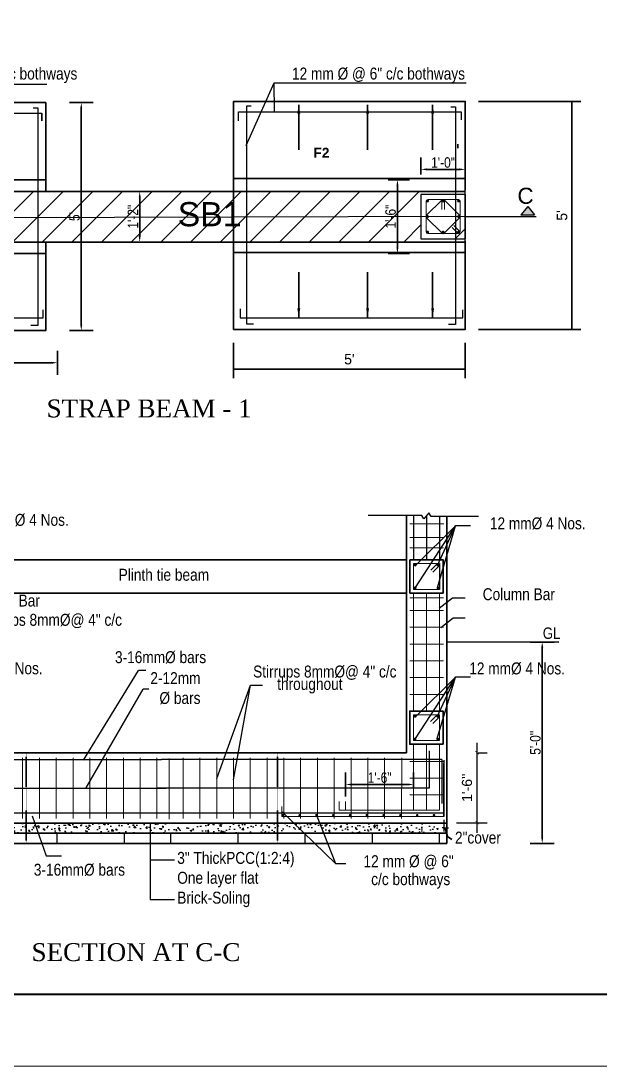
# Model space of a CAD drawing. Header units: inches. Extents: x 334224 to 340955, y 74691 to 79424.
# Drawn here: x 338169 to 338557, y 77179 to 77881 of the extents above; entities that cross this region are included whole.
import ezdxf

# ---------------------------------------------------------------- set-up
doc = ezdxf.new("R2010")
doc.units = ezdxf.units.IN
doc.header["$MEASUREMENT"] = 0
doc.linetypes.add('DASHED2', pattern=[0.375, 0.25, -0.125])
doc.layers.get('Defpoints').update_dxf_attribs({"lineweight": 0})
for name, color, linetype, lineweight in [('1text', 254, 'Continuous', 15), ('base line', 201, 'Continuous', 40), ('col', 6, 'Continuous', 13), ('REN', 240, 'Continuous', 30), ('stirrup', 42, 'Continuous', 20), ('Wall', 20, 'Continuous', 35)]:
    doc.layers.add(name, color=color, linetype=linetype, lineweight=lineweight)
for name, color, linetype in [('dim', 1, 'Continuous'), ('DIM Detail', 5, 'Continuous'), ('dimension', 241, 'Continuous'), ('hatch', 45, 'Continuous'), ('plan wall', 7, 'Continuous'), ('structure', 210, 'Continuous'), ('text', 113, 'Continuous')]:
    doc.layers.add(name, color=color, linetype=linetype)
doc.styles.add('dim', font='ARIALN.TTF')
doc.styles.add('Mani', font='arialbd.ttf')
doc.styles.add('ROOM', font='dutch.ttf')
doc.styles.get("Standard").update_dxf_attribs({"font": 'arial.ttf', "height": 9})
doc.styles.add('style1', font='GOTHIC.TTF', dxfattribs={"height": 7})
doc.styles.add('style2', font='arial.ttf')
doc.dimstyles.new('50', dxfattribs={"dimtxt": 4, "dimasz": 1, "dimexe": 3, "dimexo": 3, "dimgap": 1.5, "dimtad": 1, "dimdec": 0, "dimzin": 3, "dimdsep": 46, "dimlunit": 4, "dimtxsty": 'style2', "dimblk": 'ARCHTICK', "dimcen": 1, "dimdle": 3, "dimclrd": 256, "dimclre": 256, "dimclrt": 7, "dimadec": 0, "dimazin": 0, "dimtfac": 1, "dimtdec": 0, "dimtix": 1, "dimtofl": 0, "dimtmove": 1, "dimatfit": 0, "dimfxl": 0, "dimtolj": 1, "dimtzin": 0, "dimlwd": -1, "dimarcsym": 0})
doc.dimstyles.new('Copy of Standard', dxfattribs={"dimtxt": 12, "dimasz": 6, "dimexe": 0, "dimexo": 0, "dimgap": 0, "dimtad": 1, "dimdec": 0, "dimzin": 3, "dimdsep": 46, "dimlunit": 3, "dimtxsty": 'Standard', "dimblk": 'ARCHTICK', "dimcen": 0, "dimdle": 4, "dimclre": 4, "dimadec": 0, "dimazin": 0, "dimtfac": 1, "dimtdec": 0, "dimtix": 1, "dimtofl": 0, "dimtmove": 0, "dimatfit": 3, "dimfxl": 0, "dimtolj": 1, "dimtzin": 0, "dimlwe": 0, "dimarcsym": 0})
doc.dimstyles.new('DET', dxfattribs={"dimtxt": 7, "dimasz": 4, "dimexe": 8, "dimexo": 0, "dimgap": 1, "dimtad": 1, "dimdec": 0, "dimlfac": -1, "dimrnd": 1, "dimzin": 0, "dimdsep": 46, "dimlunit": 4, "dimtxsty": 'dim', "dimcen": 0, "dimclrd": 256, "dimclre": 256, "dimclrt": 256, "dimadec": 0, "dimazin": 0, "dimtfac": 0.035714, "dimtdec": 0, "dimtix": 1, "dimtmove": 1, "dimatfit": 3, "dimfxl": 0, "dimtolj": 1, "dimtzin": 0, "dimarcsym": 0})
doc.dimstyles.new('DIM-96', dxfattribs={"dimscale": 96, "dimtxt": 0.0625, "dimasz": 0.0625, "dimexe": 0.0625, "dimexo": 0.09375, "dimgap": 0.03125, "dimtad": 1, "dimzin": 0, "dimdsep": 46, "dimlunit": 4, "dimtxsty": 'style1', "dimblk": 'ARCHTICK', "dimcen": 0.125, "dimclrd": 1, "dimclre": 1, "dimclrt": 3, "dimadec": 0, "dimazin": 0, "dimtfac": 1, "dimtix": 1, "dimtofl": 0, "dimtmove": 0, "dimatfit": 3, "dimfxl": 0, "dimtolj": 1, "dimtzin": 0, "dimlwd": -1, "dimarcsym": 0})

# ---------------------------------------------------------------- blocks, each defined once
blk = doc.blocks.new('A$C5D931F08')
for p, q in [((0, 0), (0, 26.4)), ((0, 26.4), (26.4, 26.4)), ((26.4, 0), (26.4, 26.4)), ((26.4, 0), (0, 0))]:
    blk.add_line(p, q)
at = {"ltscale": 10, "const_width": 0.88}
for points in [[(3.95, 22.91, 1), (3.95, 22.03, 1)], [(13.22, 22.91, 1), (13.22, 22.03, 1)], [(22.46, 22.91, -1), (22.46, 22.03, -1)], [(3.49, 13.2, 1), (4.37, 13.2, 1)], [(22.91, 13.2, -1), (22.03, 13.2, -1)], [(3.95, 3.49, -1), (3.95, 4.37, -1)], [(13.22, 3.49, -1), (13.22, 4.37, -1)], [(22.46, 3.49, 1), (22.46, 4.37, 1)]]:
    blk.add_lwpolyline(points, format="xyb", close=True, dxfattribs=at)
at = {"layer": 'stirrup', "color": 5}
for p, q in [((12.63, 23.19), (3.05, 13.77)), ((3.05, 4.05), (3.05, 22.35)), ((4.05, 23.35), (22.35, 23.35)), ((23.19, 13.77), (13.78, 23.19)), ((22.21, 23.35), (18.55, 19.69)), ((23.36, 22.21), (19.7, 18.54)), ((23.35, 4.05), (23.35, 22.35)), ((3.05, 12.63), (12.63, 3.21)), ((13.78, 3.21), (23.19, 12.63)), ((12.39, 3.45), (12.39, 8.96)), ((14.01, 3.45), (14.01, 8.96)), ((22.35, 3.05), (4.05, 3.05)), ((9.33, 3.21), (9.33, 3.21))]:
    blk.add_line(p, q, dxfattribs=at)
for centre, radius, start, end in [((4.05, 22.35), 1, 90, 180), ((13.2, 22.61), 0.812, 45, 135), ((22.35, 22.35), 1, 0, 90), ((22.36, 22.35), 1, 0, 90), ((4.1, 13.2), 1.2, 151.41237, 208.58763), ((22.25, 13.2), 1.1, 328.67941, 31.32059), ((4.05, 4.05), 1, 180, 270), ((13.2, 3.79), 0.812, 225, 315), ((22.35, 4.05), 1, 270, 0), ((22.36, 4.05), 1, 270, 360)]:
    blk.add_arc(centre, radius, start, end, dxfattribs=at)
blk = doc.blocks.new('*D250')
at = {"layer": 'Defpoints', "color": 0, "transparency": 16777216}
for p in [(-58113.93, -42131.84), (-58113.93, -42284.84), (-58093.54, -42284.84)]:
    blk.add_point(p, dxfattribs=at)
at = {"layer": 'dimension', "lineweight": -2, "transparency": 16777216}
for p, q in [((-58101.54, -42131.84), (-58085.54, -42131.84)), ((-58093.54, -42135.84), (-58093.54, -42280.84)), ((-58101.54, -42284.84), (-58085.54, -42284.84))]:
    blk.add_line(p, q, dxfattribs=at)
at = {"layer": 'dimension', "transparency": 16777216}
for points in [[(-58094.21, -42135.84), (-58092.87, -42135.84), (-58093.54, -42131.84)], [(-58094.21, -42280.84), (-58092.87, -42280.84), (-58093.54, -42284.84)]]:
    blk.add_solid(points, dxfattribs=at)
at = {"layer": 'dimension', "transparency": 16777216, "insert": (-58098.1, -42208.34), "char_height": 7, "attachment_point": 5, "rotation": 90, "style": 'dim'}
blk.add_mtext("\\A1;5'", dxfattribs=at)
blk = doc.blocks.new('*D251')
at = {"layer": 'Defpoints', "color": 0, "transparency": 16777216}
for p in [(-58272.58, -42284.84), (-58109.46, -42284.84), (-58272.58, -42306.41)]:
    blk.add_point(p, dxfattribs=at)
at = {"layer": 'dimension', "lineweight": -2, "transparency": 16777216}
for p, q in [((-58272.58, -42298.41), (-58272.58, -42314.41)), ((-58109.46, -42298.41), (-58109.46, -42314.41)), ((-58113.46, -42306.41), (-58268.58, -42306.41))]:
    blk.add_line(p, q, dxfattribs=at)
at = {"layer": 'dimension', "transparency": 16777216}
for points in [[(-58268.58, -42305.74), (-58268.58, -42307.07), (-58272.58, -42306.41)], [(-58113.46, -42305.74), (-58113.46, -42307.07), (-58109.46, -42306.41)]]:
    blk.add_solid(points, dxfattribs=at)
at = {"layer": 'dimension', "transparency": 16777216, "insert": (-58191.02, -42301.85), "char_height": 7, "attachment_point": 5, "style": 'dim'}
blk.add_mtext("\\A1;5'", dxfattribs=at)
blk = doc.blocks.new('*D256')
at = {"layer": 'Defpoints', "color": 0, "transparency": 16777216}
for p in [(-58054.39, -42191.48), (-58054.39, -42225.4), (-58054.39, -42225.4)]:
    blk.add_point(p, dxfattribs=at)
at = {"layer": 'dimension', "lineweight": -2, "transparency": 16777216}
for p, q in [((-58054.39, -42191.48), (-58062.39, -42191.48)), ((-58054.39, -42195.48), (-58054.39, -42221.4)), ((-58054.39, -42225.4), (-58062.39, -42225.4))]:
    blk.add_line(p, q, dxfattribs=at)
at = {"layer": 'dimension', "transparency": 16777216}
for points in [[(-58055.06, -42195.48), (-58053.72, -42195.48), (-58054.39, -42191.48)], [(-58055.06, -42221.4), (-58053.72, -42221.4), (-58054.39, -42225.4)]]:
    blk.add_solid(points, dxfattribs=at)
at = {"layer": 'dimension', "transparency": 16777216, "insert": (-58058.9, -42208.44), "char_height": 7, "attachment_point": 5, "rotation": 90, "style": 'dim'}
blk.add_mtext('\\A1;1\'-2"', dxfattribs=at)
blk = doc.blocks.new('*D254')
at = {"layer": 'Defpoints', "color": 0, "transparency": 16777216}
for p in [(-57865.9, -42180.06), (-57836.2, -42176.69), (-57836.2, -42180.06)]:
    blk.add_point(p, dxfattribs=at)
at = {"layer": 'dimension', "lineweight": -2, "transparency": 16777216}
for p, q in [((-57865.9, -42180.06), (-57865.9, -42168.69)), ((-57836.2, -42180.06), (-57836.2, -42168.69)), ((-57861.9, -42176.69), (-57840.2, -42176.69))]:
    blk.add_line(p, q, dxfattribs=at)
at = {"layer": 'dimension', "transparency": 16777216}
for points in [[(-57861.9, -42176.02), (-57861.9, -42177.36), (-57865.9, -42176.69)], [(-57840.2, -42176.02), (-57840.2, -42177.36), (-57836.2, -42176.69)]]:
    blk.add_solid(points, dxfattribs=at)
at = {"layer": 'dimension', "transparency": 16777216, "insert": (-57851.05, -42172.11), "char_height": 7, "attachment_point": 5, "style": 'dim'}
blk.add_mtext('\\A1;1\'-0"', dxfattribs=at)
blk = doc.blocks.new('*D255')
at = {"layer": 'Defpoints', "color": 0, "transparency": 16777216}
for p in [(-57887.83, -42183.59), (-57881.65, -42183.59), (-57887.83, -42233.09)]:
    blk.add_point(p, dxfattribs=at)
at = {"layer": 'dimension', "lineweight": -2, "transparency": 16777216}
for p, q in [((-57887.83, -42183.59), (-57873.65, -42183.59)), ((-57881.65, -42229.09), (-57881.65, -42187.59)), ((-57887.83, -42233.09), (-57873.65, -42233.09))]:
    blk.add_line(p, q, dxfattribs=at)
at = {"layer": 'dimension', "transparency": 16777216}
for points in [[(-57882.31, -42187.59), (-57880.98, -42187.59), (-57881.65, -42183.59)], [(-57882.31, -42229.09), (-57880.98, -42229.09), (-57881.65, -42233.09)]]:
    blk.add_solid(points, dxfattribs=at)
at = {"layer": 'dimension', "transparency": 16777216, "insert": (-57886.22, -42208.34), "char_height": 7, "attachment_point": 5, "rotation": 90, "style": 'dim'}
blk.add_mtext('\\A1;1\'-6"', dxfattribs=at)
blk = doc.blocks.new('_ArchTick')
at = {"layer": 'dim', "color": 0, "const_width": 0.15}
blk.add_lwpolyline([(-0.5, -0.5), (0.5, 0.5)], dxfattribs=at)
blk = doc.blocks.new('*D258')
at = {"color": 1, "lineweight": -2, "transparency": 16777216}
for p, q in [((-57991.45, -42293.09), (-57991.45, -42316.64)), ((-57836.2, -42293.09), (-57836.2, -42316.64))]:
    blk.add_line(p, q, dxfattribs=at)
at = {"color": 1, "transparency": 16777216}
blk.add_line((-57991.45, -42310.64), (-57836.2, -42310.64), dxfattribs=at)
at = {"layer": 'Defpoints', "color": 0, "transparency": 16777216}
for p in [(-57991.45, -42284.09), (-57836.2, -42284.09), (-57836.2, -42310.64)]:
    blk.add_point(p, dxfattribs=at)
at = {"color": 3, "transparency": 16777216, "insert": (-57913.83, -42304.05), "char_height": 7, "attachment_point": 5, "style": 'style1'}
blk.add_mtext("\\A1;5'", dxfattribs=at)
blk = doc.blocks.new('*D259')
at = {"color": 1, "lineweight": -2, "transparency": 16777216}
for p, q in [((-57827.2, -42131.09), (-57758.7, -42131.09)), ((-57827.2, -42284.09), (-57758.7, -42284.09))]:
    blk.add_line(p, q, dxfattribs=at)
at = {"color": 1, "transparency": 16777216}
blk.add_line((-57764.7, -42131.09), (-57764.7, -42284.09), dxfattribs=at)
at = {"layer": 'Defpoints', "color": 0, "transparency": 16777216}
for p in [(-57836.2, -42131.09), (-57836.2, -42284.09), (-57764.7, -42284.09)]:
    blk.add_point(p, dxfattribs=at)
at = {"color": 3, "transparency": 16777216, "insert": (-57771.29, -42207.59), "char_height": 7, "attachment_point": 5, "rotation": 90, "style": 'style1'}
blk.add_mtext("\\A1;5'", dxfattribs=at)
blk = doc.blocks.new('*D261')
at = {"layer": 'Defpoints', "color": 0, "transparency": 16777216}
for p in [(-57755.15, -43444.75), (-57730.68, -43444.75), (-57755.15, -43579.75)]:
    blk.add_point(p, dxfattribs=at)
at = {"layer": 'dimension', "lineweight": -2, "transparency": 16777216}
for p, q in [((-57738.68, -43444.75), (-57722.68, -43444.75)), ((-57730.68, -43575.75), (-57730.68, -43448.75)), ((-57738.68, -43579.75), (-57722.68, -43579.75))]:
    blk.add_line(p, q, dxfattribs=at)
at = {"layer": 'dimension', "transparency": 16777216}
for points in [[(-57731.35, -43448.75), (-57730.01, -43448.75), (-57730.68, -43444.75)], [(-57731.35, -43575.75), (-57730.01, -43575.75), (-57730.68, -43579.75)]]:
    blk.add_solid(points, dxfattribs=at)
at = {"layer": 'dimension', "transparency": 16777216, "insert": (-57735.25, -43512.25), "char_height": 7, "attachment_point": 5, "rotation": 90, "style": 'dim'}
blk.add_mtext("\\A1;5'-0''", dxfattribs=at)
blk = doc.blocks.new('*D262')
at = {"layer": 'Defpoints', "color": 0, "transparency": 16777216}
for p in [(-57862.43, -43540.28), (-57816.87, -43542.63), (-57862.43, -43549.97)]:
    blk.add_point(p, dxfattribs=at)
at = {"layer": 'DIM Detail', "lineweight": -2, "transparency": 16777216}
for p, q in [((-57862.43, -43548.28), (-57862.43, -43532.28)), ((-57816.87, -43542.63), (-57816.87, -43532.28)), ((-57820.87, -43540.28), (-57858.43, -43540.28))]:
    blk.add_line(p, q, dxfattribs=at)
at = {"layer": 'DIM Detail', "transparency": 16777216}
for points in [[(-57858.43, -43539.62), (-57858.43, -43540.95), (-57862.43, -43540.28)], [(-57820.87, -43539.62), (-57820.87, -43540.95), (-57816.87, -43540.28)]]:
    blk.add_solid(points, dxfattribs=at)
at = {"layer": 'DIM Detail', "transparency": 16777216, "insert": (-57839.65, -43535.71), "char_height": 7, "attachment_point": 5, "style": 'dim'}
blk.add_mtext('\\A1;1\'-6"', dxfattribs=at)
blk = doc.blocks.new('A$C64AA4F7B')
at = {"layer": 'hatch', "ltscale": 50}
blk.add_hatch(color=256, dxfattribs=at).paths.add_polyline_path([(550.097, 147.078), (554.698, 141.65), (545.496, 141.65)])
for p, q in [((224.338, 209.842), (224.338, 204.547)), ((503.159, 189.001), (503.159, 186.271)), ((227.049, 165.178), (71.799, 165.178)), ((508.179, 165.928), (352.929, 165.928)), ((184.9, 123.371, -0.001), (218.814, 157.285, -0.001)), ((204.787, 123.371, -0.001), (238.702, 157.285, -0.001)), ((224.675, 123.371, -0.001), (258.589, 157.285, -0.001)), ((244.562, 123.371, -0.001), (278.476, 157.285, -0.001)), ((264.449, 123.371, -0.001), (298.364, 157.285, -0.001)), ((284.337, 123.371, -0.001), (318.251, 157.285, -0.001)), ((304.224, 123.371, -0.001), (338.138, 157.285, -0.001)), ((324.112, 123.371, -0.001), (358.026, 157.285, -0.001)), ((343.999, 123.371, -0.001), (377.913, 157.285, -0.001)), ((363.886, 123.371, -0.001), (397.801, 157.285, -0.001)), ((383.774, 123.371, -0.001), (417.688, 157.285, -0.001)), ((403.661, 123.371, -0.001), (437.575, 157.285, -0.001)), ((423.548, 123.371, -0.001), (457.463, 157.285, -0.001)), ((443.436, 123.371, -0.001), (477.35, 157.285, -0.001)), ((467.049, 123.371, -0.001), (478.479, 134.802, -0.001)), ((501.514, 125.578, -0.001), (508.179, 132.243, -0.001)), ((71.799, 115.678), (227.049, 115.678)), ((352.929, 116.428), (508.179, 116.428))]:
    blk.add_line(p, q)
for points in [[(508.179, 124.121), (508.179, 64.678), (352.929, 64.678), (352.929, 217.678), (508.179, 217.678), (508.179, 158.035)], [(227.049, 123.371), (227.049, 63.928), (71.799, 63.928), (71.799, 216.928), (227.049, 216.928), (227.049, 157.285)]]:
    blk.add_lwpolyline(points)
at = {"layer": 'Defpoints'}
for p, q in [((508.179, 217.678), (352.929, 217.678)), ((227.049, 216.928), (71.799, 216.928)), ((224.338, 209.842), (75.156, 209.842))]:
    blk.add_line(p, q, dxfattribs=at)
at = {"layer": 'hatch', "ltscale": 5}
for p, q in [((508.179, 140.428), (48.037, 139.2)), ((508.179, 140.428), (555.735, 140.428)), ((550.097, 147.078), (545.496, 141.65)), ((550.097, 147.078), (554.698, 141.65))]:
    blk.add_line(p, q, dxfattribs=at)
at = {"layer": 'hatch', "ltscale": 50}
blk.add_line((545.496, 141.65), (554.698, 141.65), dxfattribs=at)
at = {"layer": 'plan wall', "ltscale": 3}
for points in [[(218.601, 213.39), (221.752, 213.39), (221.752, 67.296), (217.003, 67.296)], [(356.286, 204.546), (356.286, 210.592), (505.469, 210.592), (505.469, 205.297)], [(364.728, 214.478), (361.577, 214.478), (361.577, 68.384), (366.326, 68.384)], [(498.582, 214.14), (501.733, 214.14), (501.733, 68.046), (496.984, 68.046)], [(75.156, 203.796), (75.156, 209.842), (224.338, 209.842), (224.338, 204.547)], [(76.167, 78.558), (76.167, 72.512), (225.35, 72.512), (225.35, 77.808)], [(357.297, 78.558), (357.297, 72.512), (506.48, 72.512), (506.48, 77.808)]]:
    blk.add_lwpolyline(points, dxfattribs=at)
at = {"layer": 'structure'}
blk.add_line((508.179, 115.678), (508.179, 165.178), dxfattribs=at)
at = {"layer": 'Wall', "ltscale": 0.5}
for p, q in [((71.799, 157.285), (508.179, 157.285)), ((71.799, 123.371), (508.179, 123.371))]:
    blk.add_line(p, q, dxfattribs=at)
at = {"layer": 'structure', "xscale": -1.125, "yscale": 1.125, "zscale": 1.125, "rotation": 180}
blk.add_blockref('A$C5D931F08', (478.479, 155.278), dxfattribs=at)
at = {"layer": '1text', "ltscale": 50, "attachment_point": 3, "style": 'style2'}
for s, insert, char_height, width in [('C', (554.033, 159.767), 10.8, 74.40534), ('SB1', (358.229, 150.125, 0), 16.2, 59.52427)]:
    blk.add_mtext(s, dxfattribs=dict(at, insert=insert, char_height=char_height, width=width))
at = {"layer": 'text', "style": 'dim'}
for p in [(132.241, 232.352, 0), (392.056, 232.352, 0)]:
    blk.add_text('12 mm %%C @ 6" c/c bothways', height=8, dxfattribs=at).set_placement(p)
at = {"layer": 'text', "extrusion": (2.98299e-06, 4.56052e-06, 1), "insert": (223.044, 17.715, 0), "char_height": 12, "width": 433.92391, "attachment_point": 1, "text_direction": (1, 0, -3e-06), "style": 'ROOM'}
blk.add_mtext(' STRAP BEAM - 1', dxfattribs=at)
at = {"color": 1}
dim = blk.add_linear_dim(base=(579.68, 64.678), p1=(508.179, 217.678), p2=(508.179, 64.678), angle=90, text="5'", dimstyle='DIM-96', override={"dimtxt": 7, "dimasz": 0, "dimcen": 0, "dimfxl": 2, "dimfxlon": 1}, dxfattribs=at)
dim.commit()
dim.dimension.update_dxf_attribs({"geometry": '*D259', "text_midpoint": (573.092, 141.178), "insert": (58344.38, 42348.77)})
dim = blk.add_linear_dim(base=(508.179, 38.131), p1=(352.929, 64.678), p2=(508.179, 64.678), text="5'", dimstyle='DIM-96', override={"dimtxt": 7, "dimasz": 0, "dimcen": 0, "dimfxl": 2, "dimfxlon": 1}, dxfattribs=at)
dim.commit()
dim.dimension.update_dxf_attribs({"geometry": '*D258', "text_midpoint": (430.554, 44.719), "insert": (58344.38, 42348.77)})
at = {"layer": 'dimension'}
dim = blk.add_linear_dim(base=(250.838, 63.928), p1=(230.453, 216.928), p2=(230.453, 63.928), angle=270, text="5'", dimstyle='DET', dxfattribs=at)
dim.commit()
dim.dimension.update_dxf_attribs({"geometry": '*D250', "text_midpoint": (246.278, 140.428), "insert": (58344.38, 42348.77)})
for base, p1, p2, text, picture, middle in [((508.179, 172.081), (478.479, 168.706), (508.179, 168.706), '1\'-0"', '*D254', (493.329, 176.655)), ((71.799, 42.362), (234.924, 63.928), (71.799, 63.928), "5'", '*D251', (153.362, 46.922))]:
    dim = blk.add_linear_dim(base=base, p1=p1, p2=p2, text=text, dimstyle='DET', dxfattribs=at)
    dim.commit()
    dim.dimension.update_dxf_attribs({"geometry": picture, "text_midpoint": middle, "insert": (58344.38, 42348.77)})
for p1, p2, distance, text, picture, middle in [((456.545, 115.678), (456.545, 165.178), -6.189, '1\'-6"', '*D255', (458.16, 140.428)), ((289.989, 157.285), (289.989, 123.371), 0, '1\'-2"', '*D256', (285.475, 140.328))]:
    dim = blk.add_aligned_dim(p1=p1, p2=p2, distance=distance, text=text, dimstyle='DET', dxfattribs=at)
    dim.commit()
    dim.dimension.update_dxf_attribs({"geometry": picture, "text_midpoint": middle, "insert": (58344.38, 42348.77)})
at = {"layer": 'dimension', "ltscale": 10}
for points in [[(80.19, 187.288), (98.966, 229.314), (227.666, 229.314)], [(361.32, 188.039), (380.096, 230.064), (508.796, 230.065)], [(380.456, 210.902), (380.096, 230.064)]]:
    blk.add_leader(points, dimstyle='50', dxfattribs=at)
at = {"layer": 'plan wall', "ltscale": 3}
for points in [[(396.624, 215.46), (396.602, 185.143)], [(442.724, 215.46), (442.702, 185.143)], [(486.34, 215.46), (486.318, 185.143)], [(396.624, 72.867), (396.602, 103.185)], [(442.724, 72.867), (442.702, 103.185)], [(486.34, 72.867), (486.318, 103.185)]]:
    blk.add_leader(points, dimstyle='Copy of Standard', override={"dimgap": 0, "dimtad": 0, "dimfxl": 8}, dxfattribs=at)
blk = doc.blocks.new('A$C15E81FD5')
at = {"layer": 'hatch', "ltscale": 0.5}
h = blk.add_hatch(dxfattribs=at)
h.set_pattern_fill('AR-CONC', color=256, scale=1.40625, style=0)
h.set_pattern_definition([(130, (1503.025, -3955.409), (-10.086471, -0.882452), [1.054688, -11.601562]), (185, (1503.025, -3955.409), (1.95119, 10.577702), [0.84375, -9.28125]), (79.5486, (1502.185, -3955.483), (-8.135288, 9.695244), [0.896346, -9.85981]), (133.8158, (1503.025, -3952.597), (-15.008077, -2.32761), [1.58203, -17.402344]), (83.3644, (1501.775, -3952.79), (-13.143694, 13.698533), [1.34452, -14.789714]), (188.8158, (1503.025, -3952.597), (-13.143684, 13.698543), [1.265625, -13.921875]), (159, (1501.619, -3953.3), (-8.394005, -5.661828), [1.054688, -11.601562]), (214, (1501.619, -3953.3), (-3.421622, 10.197423), [0.84375, -9.28125]), (108.5486, (1500.919, -3953.772), (-11.81563, 4.535585), [0.896346, -9.85981]), (142.5, (1503.025, -3955.409), (-0.170998, 4.6813198), [0, -9.16875, 0, -9.421875, 0, -9.316406]), (172.5, (1503.025, -3955.409), (-3.6994154, 5.5464147), [0, -5.371875, 0, -8.9578125, 0, -3.550781]), (212.5, (1506.161, -3955.409), (-7.506878, -0.317178), [0, -3.515625, 0, -10.96875, 0, -14.5546875]), (222.5, (1507.5674, -3955.409), (-8.201056, 1.407726), [0, -4.570312, 0, -7.284375, 0, -10.335938])])
h.paths.add_polyline_path([(226.74, 91.42), (226.74, 98.17), (91.74, 98.17), (91.74, 91.42)])
h.paths.add_polyline_path([(279.39, 91.42), (279.39, 98.17), (226.74, 98.17), (226.74, 91.42)])
h = blk.add_hatch(dxfattribs=at)
h.set_pattern_fill('AR-CONC', color=256, scale=1.40625, style=0)
h.set_pattern_definition([(50, (-1750.792, -3955.409), (10.086471, -0.882452), [1.054688, -11.601562]), (355, (-1750.792, -3955.409), (-1.95119, 10.577702), [0.84375, -9.28125]), (100.4514, (-1749.952, -3955.483), (8.135288, 9.695244), [0.896346, -9.85981]), (46.1842, (-1750.792, -3952.597), (15.008077, -2.32761), [1.58203, -17.402344]), (96.6356, (-1749.542, -3952.79), (13.143694, 13.698533), [1.34452, -14.789714]), (351.1842, (-1750.792, -3952.597), (13.143684, 13.698543), [1.265625, -13.921875]), (21, (-1749.386, -3953.3), (8.394005, -5.661828), [1.054688, -11.601562]), (326, (-1749.386, -3953.3), (3.421622, 10.197423), [0.84375, -9.28125]), (71.4514, (-1748.6865, -3953.772), (11.81563, 4.535585), [0.896346, -9.85981]), (37.5, (-1750.7923, -3955.409), (0.170998, 4.6813198), [0, -9.16875, 0, -9.421875, 0, -9.316406]), (7.5, (-1750.7923, -3955.409), (3.6994154, 5.5464147), [0, -5.371875, 0, -8.9578125, 0, -3.550781]), (327.5, (-1753.9282, -3955.409), (7.506878, -0.317178), [0, -3.515625, 0, -10.96875, 0, -14.5546875]), (317.5, (-1755.3344, -3955.409), (8.2010555, 1.407726), [0, -4.570312, 0, -7.284375, 0, -10.335938])])
h.paths.add_polyline_path([(332.05, 91.42), (332.05, 98.17), (467.05, 98.17), (467.05, 91.42)])
h.paths.add_polyline_path([(279.39, 91.42), (279.39, 98.17), (332.05, 98.17), (332.05, 91.42)])
h = blk.add_hatch(dxfattribs=at)
h.set_pattern_fill('AR-BRSTD', color=256, scale=5.625, style=0)
h.set_pattern_definition([(180, (1503.025, -3955.409), (0, 15.001875), []), (90, (1503.025, -3955.41), (22.5, 15.00188), [15.00188, -15.00188])])
h.paths.add_polyline_path([(226.74, 91.42), (226.74, 84.67), (279.39, 84.67), (279.39, 91.42)])
h.paths.add_polyline_path([(226.74, 84.67), (226.74, 91.42), (91.74, 91.42), (91.74, 84.67)])
h = blk.add_hatch(dxfattribs=at)
h.set_pattern_fill('AR-BRSTD', color=256, scale=5.625, style=0)
h.set_pattern_definition([(7e-15, (-1750.792, -3955.409), (0, 15.001875), []), (90, (-1750.792, -3955.41), (-22.5, 15.00188), [15.00188, -15.00188])])
h.paths.add_polyline_path([(332.05, 91.42), (332.05, 84.67), (279.39, 84.67), (279.39, 91.42)])
h.paths.add_polyline_path([(332.05, 84.67), (332.05, 91.42), (467.05, 91.42), (467.05, 84.67)])
for p, q in [((443.43, 274.85, 7.15), (123.24, 274.85, 7.15)), ((443.43, 252.57, 7.15), (123.24, 252.57, 7.15)), ((469.46, 94.97, 7.15), (470.92, 89.35, 7.15)), ((470.92, 89.35, 7.15), (473.93, 87.33, 7.15))]:
    blk.add_line(p, q)
at = {"ltscale": 0.5}
blk.add_line((545.57, 219.67, 7.15), (470.43, 219.86, 7.15), dxfattribs=at)
at = {"ltscale": 10, "const_width": 0.99, "elevation": 7.15}
for points in [[(449.32, 271.87, 1), (449.32, 270.88, 1)], [(464.62, 271.87, -1), (464.62, 270.88, -1)], [(448.8, 256.06, 1), (449.79, 256.06, 1)], [(465.13, 256.06, -1), (464.14, 256.06, -1)], [(449.22, 170.41, 1), (449.22, 169.42, 1)], [(464.52, 170.41, -1), (464.52, 169.42, -1)], [(448.7, 154.59, 1), (449.69, 154.59, 1)], [(465.03, 154.59, -1), (464.04, 154.59, -1)]]:
    blk.add_lwpolyline(points, format="xyb", close=True, dxfattribs=at)
at = {"layer": 'col'}
for p, q in [((448.26, 252.57, 7.15), (448.26, 173.38, 7.15)), ((456.93, 252.57, 7.15), (456.93, 173.38, 7.15)), ((465.59, 252.57, 7.15), (465.59, 173.38, 7.15)), ((448.26, 151.1, 7.15), (448.26, 106.84, 7.15)), ((456.93, 151.1, 7.15), (456.93, 106.84, 7.15)), ((465.59, 151.1, 7.15), (465.59, 106.84, 7.15)), ((398.43, 112.79, 7.15), (398.43, 106.84, 7.15)), ((402.7, 112.79, 7.15), (402.7, 106.84, 7.15)), ((359.88, 109.42, 7.15), (359.88, 102.67, 7.15)), ((450.18, 106.84, 7.15), (398.43, 106.84, 7.15)), ((465.59, 106.84, 7.15), (418.68, 106.84, 7.15)), ((468.49, 102.67, 7.15), (359.88, 102.67, 7.15))]:
    blk.add_line(p, q, dxfattribs=at)
at = {"layer": 'dim'}
for p, q in [((38.19, 140.92, 7.15), (279.39, 140.92, 7.15)), ((467.28, 141, 7.15), (279.39, 140.92, 7.15)), ((458.64, 146.77, 7.15), (458.64, 121.8, 7.15)), ((467.28, 141, 7.15), (467.28, 111.32, 7.15)), ((36.95, 121.8, 7.15), (282.42, 121.8, 7.15)), ((458.64, 121.8, 7.15), (276.37, 121.8, 7.15)), ((468.49, 100.42, 7.15), (468.49, 92.72, 7.15)), ((470.43, 100.42, 7.15), (470.43, 92.72, 7.15)), ((468.49, 94.97, 7.15), (467.36, 94.97, 7.15)), ((468.49, 94.97, 7.15), (470.43, 94.97, 7.15)), ((470.43, 94.97, 7.15), (471.55, 94.97, 7.15))]:
    blk.add_line(p, q, dxfattribs=at)
at = {"layer": 'dim', "ltscale": 50}
for p, q in [((491.42, 145.42, 7.15), (497.57, 145.42, 7.15)), ((477.12, 98.52, 7.15), (497.57, 98.52, 7.15))]:
    blk.add_line(p, q, dxfattribs=at)
at = {"layer": 'dim', "elevation": 7.15}
blk.add_lwpolyline([(468.49, 140.54), (468.49, 104.87), (36.53, 104.87), (36.53, 140.54)], dxfattribs=at)
at = {"layer": 'dimension', "ltscale": 10}
for p, q in [((486.48, 297.57, 7.15), (476.43, 297.57, 7.15)), ((474.36, 249.45, 7.15), (482.89, 249.43, 7.15)), ((268.88, 200.7, 7.15), (263.85, 200.7, 7.15)), ((486.38, 196.1, 7.15), (476.33, 196.1, 7.15)), ((270.73, 188.21, 7.15), (266.94, 188.2, 7.15)), ((271.72, 98.18, 7.15), (271.72, 46.88, 7.15)), ((288.09, 73.44, 7.15), (271.72, 73.44, 7.15)), ((288.09, 46.88, 7.15), (271.72, 46.88, 7.15))]:
    blk.add_line(p, q, dxfattribs=at)
at = {"layer": 'dimension'}
blk.add_line((490.82, 91.77, 7.15), (490.82, 152.17, 7.15), dxfattribs=at)
at = {"layer": 'REN', "ltscale": 0.5}
for p, q in [((448.26, 304.59, 7.15), (448.26, 274.85, 7.15)), ((456.93, 304.56, 7.15), (456.93, 274.85, 7.15)), ((465.59, 303.83, 7.15), (465.59, 274.85, 7.15)), ((465.59, 272.37, 7.15), (465.59, 255.05, 7.15))]:
    blk.add_line(p, q, dxfattribs=at)
at = {"layer": 'REN', "lineweight": 20, "ltscale": 0.5}
for p, q in [((468.01, 173.38, 7.15), (445.73, 173.38, 7.15)), ((468.35, 139.63, 7.15), (445.73, 139.63, 7.15)), ((468.35, 128.38, 7.15), (445.73, 128.38, 7.15)), ((468.35, 117.13, 7.15), (445.73, 117.13, 7.15))]:
    blk.add_line(p, q, dxfattribs=at)
at = {"layer": 'REN', "ltscale": 0.5, "const_width": 0.844, "elevation": 7.15}
for points in [[(361.09, 103.54, -1), (360.25, 103.54, -1)], [(372.34, 103.54, -1), (371.5, 103.54, -1)], [(383.59, 103.54, -1), (382.75, 103.54, -1)], [(394.84, 103.54, -1), (394, 103.54, -1)], [(406.09, 103.54, -1), (405.25, 103.54, -1)], [(417.34, 103.54, -1), (416.5, 103.54, -1)], [(428.59, 103.54, -1), (427.75, 103.54, -1)], [(439.84, 103.54, -1), (439, 103.54, -1)], [(451.09, 103.54, -1), (450.25, 103.54, -1)], [(462.34, 103.54, -1), (461.5, 103.54, -1)]]:
    blk.add_lwpolyline(points, format="xyb", close=True, dxfattribs=at)
at = {"layer": 'stirrup'}
for p, q in [((468.45, 299.1, 7.15), (445.83, 299.1, 7.15)), ((468.35, 289.78, 7.15), (445.73, 289.78, 7.15)), ((468.35, 282.8, 7.15), (445.73, 282.8, 7.15)), ((468.35, 249.39, 7.15), (445.73, 249.39, 7.15)), ((468.35, 240.88, 7.15), (445.73, 240.88, 7.15)), ((468.35, 229.63, 7.15), (445.73, 229.63, 7.15)), ((468.35, 218.38, 7.15), (445.73, 218.38, 7.15)), ((468.35, 207.13, 7.15), (445.73, 207.13, 7.15)), ((468.35, 195.88, 7.15), (445.73, 195.88, 7.15)), ((468.35, 184.63, 7.15), (445.73, 184.63, 7.15)), ((186.23, 141.94, 7.15), (186.23, 101.43, 7.15)), ((197.48, 141.94, 7.15), (197.48, 101.43, 7.15)), ((208.73, 141.94, 7.15), (208.73, 101.43, 7.15)), ((219.98, 141.94, 7.15), (219.98, 101.43, 7.15)), ((231.23, 141.94, 7.15), (231.23, 101.43, 7.15)), ((242.48, 141.94, 7.15), (242.48, 101.43, 7.15)), ((253.73, 141.94, 7.15), (253.73, 101.43, 7.15)), ((264.98, 141.94, 7.15), (264.98, 101.43, 7.15)), ((276.23, 141.94, 7.15), (276.23, 101.43, 7.15)), ((284.39, 141.48, 7.15), (284.39, 100.97, 7.15)), ((293.81, 141.94, 7.15), (293.81, 101.43, 7.15)), ((305.06, 141.94, 7.15), (305.06, 101.43, 7.15)), ((316.31, 141.94, 7.15), (316.31, 101.43, 7.15)), ((327.56, 141.94, 7.15), (327.56, 101.43, 7.15)), ((338.81, 141.94, 7.15), (338.81, 101.43, 7.15)), ((350.06, 141.94, 7.15), (350.06, 101.43, 7.15)), ((361.31, 141.94, 7.15), (361.31, 101.43, 7.15)), ((372.56, 141.94, 7.15), (372.56, 101.43, 7.15)), ((383.81, 141.94, 7.15), (383.81, 101.43, 7.15)), ((395.06, 141.94, 7.15), (395.06, 101.43, 7.15)), ((406.31, 141.94, 7.15), (406.31, 101.43, 7.15)), ((417.56, 141.94, 7.15), (417.56, 101.43, 7.15)), ((428.81, 141.94, 7.15), (428.81, 101.43, 7.15)), ((440.29, 142.13, 7.15), (440.06, 101.43, 7.15))]:
    blk.add_line(p, q, dxfattribs=at)
at = {"layer": 'stirrup', "color": 5, "ltscale": 10}
for p, q in [((464.23, 272.37, 7.15), (459.77, 267.91, 7.15)), ((465.63, 270.97, 7.15), (461.17, 266.51, 7.15)), ((464.13, 170.9, 7.15), (459.67, 166.44, 7.15)), ((465.53, 169.5, 7.15), (461.07, 165.04, 7.15))]:
    blk.add_line(p, q, dxfattribs=at)
at = {"layer": 'stirrup', "color": 5, "ltscale": 10, "elevation": 7.15}
for points in [[(465.63, 255.05), (448.3, 255.05), (448.3, 272.37), (465.63, 272.37)], [(465.53, 153.58), (448.21, 153.58), (448.21, 170.9), (465.53, 170.9)]]:
    blk.add_lwpolyline(points, close=True, dxfattribs=at)
at = {"layer": 'text', "ltscale": 0.5, "elevation": 7.15}
blk.add_lwpolyline([(491.84, 303.83), (459.92, 303.83), (458.41, 306.29), (455.01, 302.32), (453.88, 304.59), (417.83, 304.59)], dxfattribs=at)
at = {"layer": 'Wall', "ltscale": 0.5}
for p, q in [((443.43, 304.59, 7.15), (443.43, 145.42, 7.15)), ((470.43, 303.83, 7.15), (470.43, 84.67, 7.15)), ((123.24, 145.42, 7.15), (279.39, 145.42, 7.15)), ((443.43, 145.42, 7.15), (279.39, 145.42, 7.15)), ((468.49, 102.67, 7.15), (468.49, 138.34, 7.15)), ((33.24, 98.17, 7.15), (279.39, 98.17, 7.15)), ((470.43, 98.17, 7.15), (279.39, 98.17, 7.15)), ((33.24, 91.42, 7.15), (279.39, 91.42, 7.15)), ((470.43, 91.42, 7.15), (279.39, 91.42, 7.15)), ((33.24, 84.67, 7.15), (226.74, 84.67, 7.15)), ((226.74, 84.67, 7.15), (279.39, 84.67, 7.15)), ((332.05, 84.67, 7.15), (279.39, 84.67, 7.15)), ((470.43, 84.67, 7.15), (332.05, 84.67, 7.15))]:
    blk.add_line(p, q, dxfattribs=at)
at = {"layer": 'Wall', "linetype": 'DASHED2', "ltscale": 0.5}
for p, q in [((188.49, 145.42, 7.15), (188.49, 84.67, 7.15)), ((357.12, 145.42, 7.15), (357.12, 84.67, 7.15)), ((443.43, 145.42, 7.15), (431.05, 145.42, 7.15))]:
    blk.add_line(p, q, dxfattribs=at)
at = {"layer": 'Wall', "ltscale": 0.5, "elevation": 7.15}
for points in [[(468.1, 252.57), (445.83, 252.57), (445.83, 274.85), (468.1, 274.85)], [(468.01, 151.1), (445.73, 151.1), (445.73, 173.38), (468.01, 173.38)]]:
    blk.add_lwpolyline(points, close=True, dxfattribs=at)
at = {"layer": 'dim', "ltscale": 50, "xscale": 2.25, "yscale": 2.25, "zscale": 2.25}
for p, rotation in [((490.82, 145.42, 7.15), 90.00000000000004), ((490.82, 98.52, 7.15), 270)]:
    blk.add_blockref('_ArchTick', p, dxfattribs=dict(at, rotation=rotation))
at = {"layer": 'dim', "xscale": 1.125, "yscale": 1.125, "zscale": 1.125}
blk.add_blockref('_ArchTick', (468.49, 94.97, 7.15), dxfattribs=at)
at = {"layer": 'dim', "xscale": 1.125, "yscale": 1.125, "zscale": 1.125, "rotation": 180}
blk.add_blockref('_ArchTick', (470.43, 94.97, 7.15), dxfattribs=at)
at = {"layer": 'dimension', "insert": (546.59, 229.5, 7.15), "char_height": 7.683, "width": 32.0625, "attachment_point": 3, "style": 'dim'}
blk.add_mtext('GL', dxfattribs=at)
at = {"layer": 'dimension', "insert": (484.05, 121.97, 7.15), "char_height": 6.75, "attachment_point": 5, "rotation": 90, "style": 'style2'}
blk.add_mtext("\\A1;1'-6''", dxfattribs=at)
at = {"layer": 'text', "style": 'dim'}
for s, p in [('12 mm%%C 4 Nos.', (152.96, 297.67, 7.15)), ('12 mm%%C 4 Nos.', (499.38, 295.33, 7.15)), ('Plinth tie beam', (250.57, 260.83, 7.15)), ('Column Bar', (494.58, 247.8, 7.15)), ('Column Bar', (149.42, 243.55, 7.15)), ('Stirrups 8mm%%C@ 4" c/c', (156.72, 230.63, 7.15)), ('12 mm%%C 4 Nos.', (135.48, 198.11, 7.15)), ('Stirrups 8mm%%C@ 4" c/c ', (340.7, 195.92, 7.15)), ('12 mm%%C 4 Nos.', (485.56, 198.02, 7.15)), ('throughout', (356.81, 187.61, 7.15)), ('12 mm %%C @ 6" ', (414.68, 68.67, 7.15))]:
    blk.add_text(s, height=8, dxfattribs=at).set_placement(p)
at = {"layer": 'text', "char_height": 8, "style": 'dim'}
for s, insert, width, attachment_point in [('3-16mm%%C bars', (309.22, 213.56, 7.15), 113.6588, 3), ('2-12mm\\P%%C bars', (305.42, 199.52, 7.15), 113.6588, 3), ('3" ThickPCC(1:2:4)\\POne layer flat Brick-Soling', (289.84, 78.9, 7.15), 97.0182, 1), ('3-16mm%%C bars', (254.84, 70.99, 7.15), 113.6588, 3), ('c/c bothways', (472.82, 64.64, 7.15), 67.9088, 3)]:
    blk.add_mtext(s, dxfattribs=dict(at, insert=insert, width=width, attachment_point=attachment_point))
at = {"layer": 'text', "insert": (491.38, 88.46, 7.15), "char_height": 8, "attachment_point": 5, "style": 'dim'}
blk.add_mtext('\\A1;2"cover', dxfattribs=at)
at = {"layer": 'text', "extrusion": (2.98299e-06, 4.56052e-06, 1), "insert": (187.65, 17.7), "char_height": 12, "width": 370.8552, "attachment_point": 1, "text_direction": (1, 0, -3e-06), "style": 'ROOM'}
blk.add_mtext(' SECTION AT C-C', dxfattribs=at)
at = {"layer": 'DIM Detail'}
dim = blk.add_linear_dim(base=(402.7, 124.14, 7.15), p1=(448.26, 121.8, 7.15), p2=(402.7, 114.46, 7.15), angle=180, text='1\'-6"', dimstyle='DET', dxfattribs=at)
dim.commit()
dim.dimension.update_dxf_attribs({"geometry": '*D262', "text_midpoint": (425.48, 128.72, 7.15), "insert": (58265.14, 43664.43)})
at = {"layer": 'dimension'}
dim = blk.add_linear_dim(base=(534.46, 219.67, 7.15), p1=(509.98, 84.67, 7.15), p2=(509.98, 219.67, 7.15), angle=90, text="5'-0''", dimstyle='DET', dxfattribs=at)
dim.commit()
dim.dimension.update_dxf_attribs({"geometry": '*D261', "text_midpoint": (529.88, 152.17, 7.15), "insert": (58265.14, 43664.43)})
at = {"layer": 'dimension', "ltscale": 10}
for points in [[(449.32, 270.88, 7.15), (476.43, 297.57, 7.15)], [(449.64, 256.41, 7.15), (476.43, 297.57, 7.15)], [(464.25, 256.36, 7.15), (476.43, 297.57, 7.15)], [(464.26, 271.04, 7.15), (476.43, 297.57, 7.15)], [(465.5, 242.45, 7.15), (474.36, 249.45, 7.15)], [(466.62, 229.4, 7.15), (474.87, 235.87, 7.15), (482.81, 235.87, 7.15)], [(227.09, 140.52, 7.15), (263.85, 200.7, 7.15)], [(316.47, 128.21, 7.15), (338.95, 190.88, 7.15), (346.89, 190.88, 7.15)], [(327.47, 127.3, 7.15), (338.95, 190.88, 7.15), (346.89, 190.88, 7.15)], [(449.22, 169.42, 7.15), (476.33, 196.1, 7.15)], [(449.55, 154.94, 7.15), (476.33, 196.1, 7.15)], [(464.15, 154.9, 7.15), (476.33, 196.1, 7.15)], [(464.16, 169.57, 7.15), (476.33, 196.1, 7.15)], [(228.78, 121.9, 7.15), (266.94, 188.2, 7.15)], [(359.88, 106.05, 7.15), (396.01, 71.2, 7.15)], [(192.52, 103.07, 7.15), (202.01, 76.38, 7.15), (212.28, 76.38, 7.15)], [(383.17, 103.54, 7.15), (396.01, 71.2, 7.15), (402.93, 71.2, 7.15)]]:
    blk.add_leader(points, dimstyle='50', dxfattribs=at)
blk = doc.blocks.new('A$C65634150')
at = {"color": 1}
for name, p in [('A$C64AA4F7B', (0, 364.57)), ('A$C15E81FD5', (25.32, -0.13))]:
    blk.add_blockref(name, p, dxfattribs=at)
at = {"layer": 'Wall', "linetype": 'ByBlock', "style": 'Mani'}
blk.add_text('F2', height=6.604, dxfattribs=at).set_placement((406.41, 544.53))
blk = doc.blocks.new('A$C13847CDC')
blk.add_blockref('A$C65634150', (0, 0.24))
blk = doc.blocks.new('Complete project')
at = {"layer": 'base line'}
blk.add_lwpolyline([(337924.5002, 79375.91177), (340907.2202, 79375.91177), (340907.2202, 77227.43177), (337924.5002, 77227.43177)], close=True, dxfattribs=at)
at = {"layer": 'Defpoints', "ltscale": 0.5}
blk.add_lwpolyline([(337780.5002, 77179.43177), (340955.2202, 77179.43177), (340955.2202, 79423.91177), (337780.5002, 79423.91177)], close=True, dxfattribs=at)
blk.add_blockref('A$C13847CDC', (337958.28469, 77244.07529))

msp = doc.modelspace()

# ---------------------------------------------------------------- block references
at = {"layer": 'Wall', "linetype": 'ByBlock'}
msp.add_blockref('Complete project', (0, 0), dxfattribs=at)

doc.saveas('drawing.dxf')
